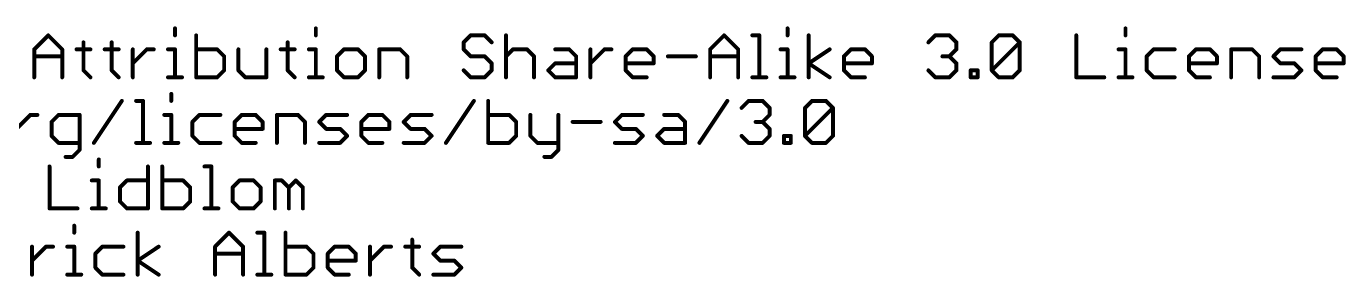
# Model space of a CAD drawing. Extents: x -20 to 87, y -15 to 38.
# Drawn here: x 35.7 to 86.8, y -14 to -4.3 of the extents above; entities that cross this region are included whole.
import ezdxf

# ---------------------------------------------------------------- set-up
doc = ezdxf.new("R2010")
doc.units = 0
doc.layers.add('51', color=53, linetype='CONTINUOUS')

msp = doc.modelspace()

# ---------------------------------------------------------------- linework, layer by layer
at = {"layer": '51', "const_width": 0.1524}
for points in [[(35.9652, -5.1891), (36.5076, -4.6468)], [(36.5076, -4.6468), (37.0499, -5.1891)], [(41.4207, -4.3756), (41.4207, -4.6468)], [(42.241, -4.6468), (42.241, -6.2738)], [(46.8779, -4.3756), (46.8779, -4.6468)], [(52.8808, -4.6468), (52.6097, -4.918)], [(53.4231, -4.6468), (52.8808, -4.6468)], [(53.6943, -4.918), (53.4231, -4.6468)], [(54.2468, -4.6468), (54.2468, -6.2738)], [(62.1597, -5.1891), (62.7021, -4.6468)], [(62.7021, -4.6468), (63.2444, -5.1891)], [(63.7969, -4.6468), (64.068, -4.6468)], [(64.068, -4.6468), (64.068, -6.2738)], [(65.1595, -4.3756), (65.1595, -4.6468)], [(65.9798, -6.2738), (65.9798, -4.6468)], [(70.6184, -4.918), (70.8895, -4.6468)], [(70.8895, -4.6468), (71.4319, -4.6468)], [(71.4319, -4.6468), (71.703, -4.918)], [(73.0741, -4.918), (73.3453, -4.6468)], [(73.3453, -4.6468), (73.8876, -4.6468)], [(73.8876, -4.6468), (74.1588, -4.918)], [(76.3484, -4.6468), (76.3484, -6.2738)], [(78.2567, -4.3756), (78.2567, -4.6468)], [(37.8736, -4.918), (37.8736, -6.0026)], [(38.965, -4.918), (38.965, -6.0026)], [(45.7865, -4.918), (45.7865, -6.0026)], [(52.6097, -4.918), (52.6097, -5.1891)], [(71.703, -4.918), (71.703, -5.1891)], [(73.0741, -6.0026), (73.0741, -4.918)], [(73.0741, -6.0026), (74.1588, -4.918)], [(74.1588, -4.918), (74.1588, -6.0026)], [(35.9652, -6.2738), (35.9652, -5.1891)], [(35.9652, -5.4603), (37.0499, -5.4603)], [(37.0499, -5.1891), (37.0499, -6.2738)], [(37.6024, -5.1891), (38.1447, -5.1891)], [(38.6938, -5.1891), (39.2362, -5.1891)], [(39.7853, -6.2738), (39.7853, -5.1891)], [(39.7853, -5.7315), (40.3276, -5.1891)], [(40.3276, -5.1891), (40.5988, -5.1891)], [(41.1496, -5.1891), (41.4207, -5.1891)], [(41.4207, -5.1891), (41.4207, -6.2738)], [(43.0545, -5.1891), (42.241, -5.1891)], [(43.3257, -5.4603), (43.0545, -5.1891)], [(43.3257, -6.0026), (43.3257, -5.4603)], [(43.8782, -5.1891), (43.8782, -6.0026)], [(44.9628, -6.2738), (44.9628, -5.1891)], [(45.5153, -5.1891), (46.0576, -5.1891)], [(46.6067, -5.1891), (46.8779, -5.1891)], [(46.8779, -5.1891), (46.8779, -6.2738)], [(47.9693, -5.1891), (47.6982, -5.4603)], [(47.6982, -5.4603), (47.6982, -6.0026)], [(48.5117, -5.1891), (47.9693, -5.1891)], [(48.7828, -5.4603), (48.5117, -5.1891)], [(48.7828, -6.0026), (48.7828, -5.4603)], [(49.3353, -6.2738), (49.3353, -5.1891)], [(49.3353, -5.1891), (50.1488, -5.1891)], [(50.1488, -5.1891), (50.42, -5.4603)], [(50.42, -5.4603), (50.42, -6.2738)], [(52.6097, -5.1891), (52.8808, -5.4603)], [(52.8808, -5.4603), (53.4231, -5.4603)], [(53.4231, -5.4603), (53.6943, -5.7315)], [(54.2468, -5.4603), (54.518, -5.1891)], [(54.518, -5.1891), (55.0603, -5.1891)], [(55.0603, -5.1891), (55.3315, -5.4603)], [(55.3315, -5.4603), (55.3315, -6.2738)], [(56.1551, -5.1891), (56.6975, -5.1891)], [(56.6975, -5.1891), (56.9686, -5.4603)], [(56.9686, -5.4603), (56.9686, -6.2738)], [(57.5211, -6.2738), (57.5211, -5.1891)], [(57.5211, -5.7315), (58.0635, -5.1891)], [(58.0635, -5.1891), (58.3346, -5.1891)], [(58.8854, -5.4603), (59.1566, -5.1891)], [(58.8854, -6.0026), (58.8854, -5.4603)], [(59.1566, -5.1891), (59.6989, -5.1891)], [(59.6989, -5.1891), (59.9701, -5.4603)], [(59.9701, -5.4603), (59.9701, -5.7315)], [(60.5226, -5.4603), (61.6072, -5.4603)], [(62.1597, -6.2738), (62.1597, -5.1891)], [(62.1597, -5.4603), (63.2444, -5.4603)], [(63.2444, -5.1891), (63.2444, -6.2738)], [(64.8883, -5.1891), (65.1595, -5.1891)], [(65.1595, -5.1891), (65.1595, -6.2738)], [(65.9798, -5.7315), (66.7933, -5.1891)], [(67.3441, -5.4603), (67.6152, -5.1891)], [(67.3441, -6.0026), (67.3441, -5.4603)], [(67.6152, -5.1891), (68.1576, -5.1891)], [(68.1576, -5.1891), (68.4287, -5.4603)], [(68.4287, -5.4603), (68.4287, -5.7315)], [(71.4319, -5.4603), (71.1607, -5.4603)], [(71.703, -5.1891), (71.4319, -5.4603)], [(71.4319, -5.4603), (71.703, -5.7315)], [(77.9856, -5.1891), (78.2567, -5.1891)], [(78.2567, -5.1891), (78.2567, -6.2738)], [(79.3482, -5.1891), (79.077, -5.4603)], [(79.077, -5.4603), (79.077, -6.0026)], [(80.1617, -5.1891), (79.3482, -5.1891)], [(80.7142, -5.4603), (80.9853, -5.1891)], [(80.7142, -6.0026), (80.7142, -5.4603)], [(80.9853, -5.1891), (81.5277, -5.1891)], [(81.5277, -5.1891), (81.7988, -5.4603)], [(81.7988, -5.4603), (81.7988, -5.7315)], [(82.3513, -6.2738), (82.3513, -5.1891)], [(82.3513, -5.1891), (83.1648, -5.1891)], [(83.1648, -5.1891), (83.436, -5.4603)], [(83.436, -5.4603), (83.436, -6.2738)], [(83.9885, -5.4603), (84.2596, -5.1891)], [(84.2596, -5.7315), (83.9885, -5.4603)], [(84.2596, -5.1891), (85.0731, -5.1891)], [(85.6256, -5.4603), (85.8968, -5.1891)], [(85.6256, -6.0026), (85.6256, -5.4603)], [(85.8968, -5.1891), (86.4391, -5.1891)], [(86.4391, -5.1891), (86.7103, -5.4603)], [(86.7103, -5.4603), (86.7103, -5.7315)], [(37.8736, -6.0026), (38.1447, -6.2738)], [(38.965, -6.0026), (39.2362, -6.2738)], [(43.0545, -6.2738), (43.3257, -6.0026)], [(43.8782, -6.0026), (44.1493, -6.2738)], [(45.7865, -6.0026), (46.0576, -6.2738)], [(47.6982, -6.0026), (47.9693, -6.2738)], [(48.5117, -6.2738), (48.7828, -6.0026)], [(52.8808, -6.2738), (52.6097, -6.0026)], [(53.6943, -6.0026), (53.4231, -6.2738)], [(53.6943, -5.7315), (53.6943, -6.0026)], [(55.884, -6.0026), (56.1551, -5.7315)], [(56.1551, -6.2738), (55.884, -6.0026)], [(56.1551, -5.7315), (56.9686, -5.7315)], [(59.9701, -5.7315), (58.8854, -5.7315)], [(59.1566, -6.2738), (58.8854, -6.0026)], [(66.7933, -6.2738), (65.9798, -5.7315)], [(68.4287, -5.7315), (67.3441, -5.7315)], [(67.6152, -6.2738), (67.3441, -6.0026)], [(70.8895, -6.2738), (70.6184, -6.0026)], [(71.703, -6.0026), (71.4319, -6.2738)], [(71.703, -5.7315), (71.703, -6.0026)], [(72.2555, -6.2738), (72.2555, -6.0026)], [(72.2555, -6.0026), (72.5267, -6.0026)], [(72.5267, -6.0026), (72.5267, -6.2738)], [(73.3453, -6.2738), (73.0741, -6.0026)], [(74.1588, -6.0026), (73.8876, -6.2738)], [(79.077, -6.0026), (79.3482, -6.2738)], [(81.7988, -5.7315), (80.7142, -5.7315)], [(80.9853, -6.2738), (80.7142, -6.0026)], [(84.802, -5.7315), (84.2596, -5.7315)], [(85.0731, -6.0026), (84.802, -5.7315)], [(84.802, -6.2738), (85.0731, -6.0026)], [(86.7103, -5.7315), (85.6256, -5.7315)], [(85.8968, -6.2738), (85.6256, -6.0026)], [(41.1496, -6.2738), (41.6919, -6.2738)], [(42.241, -6.2738), (43.0545, -6.2738)], [(44.1493, -6.2738), (44.9628, -6.2738)], [(46.6067, -6.2738), (47.1491, -6.2738)], [(47.9693, -6.2738), (48.5117, -6.2738)], [(53.4231, -6.2738), (52.8808, -6.2738)], [(56.9686, -6.2738), (56.1551, -6.2738)], [(59.6989, -6.2738), (59.1566, -6.2738)], [(63.7969, -6.2738), (64.3392, -6.2738)], [(64.8883, -6.2738), (65.4307, -6.2738)], [(68.1576, -6.2738), (67.6152, -6.2738)], [(71.4319, -6.2738), (70.8895, -6.2738)], [(72.5267, -6.2738), (72.2555, -6.2738)], [(73.8876, -6.2738), (73.3453, -6.2738)], [(76.3484, -6.2738), (77.4331, -6.2738)], [(77.9856, -6.2738), (78.5279, -6.2738)], [(79.3482, -6.2738), (80.1617, -6.2738)], [(81.5277, -6.2738), (80.9853, -6.2738)], [(83.9885, -6.2738), (84.802, -6.2738)], [(86.4391, -6.2738), (85.8968, -6.2738)], [(38.2765, -8.8138), (39.3612, -7.1868)], [(39.9137, -7.1868), (40.1848, -7.1868)], [(40.1848, -7.1868), (40.1848, -8.8138)], [(41.2763, -6.9156), (41.2763, -7.1868)], [(51.9195, -8.8138), (53.0041, -7.1868)], [(53.5566, -7.1868), (53.5566, -8.8138)], [(61.7424, -8.8138), (62.8271, -7.1868)], [(63.3796, -7.458), (63.6507, -7.1868)], [(63.6507, -7.1868), (64.1931, -7.1868)], [(64.1931, -7.1868), (64.4642, -7.458)], [(65.8353, -7.458), (66.1065, -7.1868)], [(66.1065, -7.1868), (66.6488, -7.1868)], [(66.6488, -7.1868), (66.92, -7.458)], [(35.2751, -8.2715), (35.8174, -7.7291)], [(35.8174, -7.7291), (36.0886, -7.7291)], [(36.9105, -7.7291), (36.6394, -8.0003)], [(37.724, -7.7291), (36.9105, -7.7291)], [(37.724, -9.085), (37.724, -7.7291)], [(41.0051, -7.7291), (41.2763, -7.7291)], [(41.2763, -7.7291), (41.2763, -8.8138)], [(42.3677, -7.7291), (42.0965, -8.0003)], [(43.1812, -7.7291), (42.3677, -7.7291)], [(43.7337, -8.0003), (44.0049, -7.7291)], [(44.0049, -7.7291), (44.5472, -7.7291)], [(44.5472, -7.7291), (44.8184, -8.0003)], [(45.3709, -8.8138), (45.3709, -7.7291)], [(45.3709, -7.7291), (46.1844, -7.7291)], [(46.1844, -7.7291), (46.4555, -8.0003)], [(47.008, -8.0003), (47.2792, -7.7291)], [(47.2792, -7.7291), (48.0927, -7.7291)], [(48.6452, -8.0003), (48.9163, -7.7291)], [(48.9163, -7.7291), (49.4587, -7.7291)], [(49.4587, -7.7291), (49.7298, -8.0003)], [(50.2823, -8.0003), (50.5535, -7.7291)], [(50.5535, -7.7291), (51.367, -7.7291)], [(54.3701, -7.7291), (53.5566, -7.7291)], [(54.6413, -8.0003), (54.3701, -7.7291)], [(55.1938, -7.7291), (55.1938, -8.5426)], [(56.2785, -7.7291), (56.2785, -9.085)], [(58.4681, -8.0003), (58.7393, -7.7291)], [(58.7393, -7.7291), (59.5528, -7.7291)], [(60.3764, -7.7291), (60.9188, -7.7291)], [(60.9188, -7.7291), (61.1899, -8.0003)], [(64.4642, -7.7291), (64.1931, -8.0003)], [(64.4642, -7.458), (64.4642, -7.7291)], [(65.8353, -8.5426), (65.8353, -7.458)], [(65.8353, -8.5426), (66.92, -7.458)], [(66.92, -7.458), (66.92, -8.5426)], [(36.6394, -8.0003), (36.6394, -8.5426)], [(42.0965, -8.0003), (42.0965, -8.5426)], [(43.7337, -8.5426), (43.7337, -8.0003)], [(44.8184, -8.0003), (44.8184, -8.2715)], [(46.4555, -8.0003), (46.4555, -8.8138)], [(47.2792, -8.2715), (47.008, -8.0003)], [(48.6452, -8.5426), (48.6452, -8.0003)], [(49.7298, -8.0003), (49.7298, -8.2715)], [(50.5535, -8.2715), (50.2823, -8.0003)], [(54.6413, -8.5426), (54.6413, -8.0003)], [(56.831, -8.0003), (57.9156, -8.0003)], [(58.7393, -8.2715), (58.4681, -8.0003)], [(61.1899, -8.0003), (61.1899, -8.8138)], [(64.1931, -8.0003), (63.9219, -8.0003)], [(64.1931, -8.0003), (64.4642, -8.2715)], [(36.6394, -8.5426), (36.9105, -8.8138)], [(42.0965, -8.5426), (42.3677, -8.8138)], [(44.8184, -8.2715), (43.7337, -8.2715)], [(44.0049, -8.8138), (43.7337, -8.5426)], [(47.8215, -8.2715), (47.2792, -8.2715)], [(48.0927, -8.5426), (47.8215, -8.2715)], [(47.8215, -8.8138), (48.0927, -8.5426)], [(49.7298, -8.2715), (48.6452, -8.2715)], [(48.9163, -8.8138), (48.6452, -8.5426)], [(51.0958, -8.2715), (50.5535, -8.2715)], [(51.367, -8.5426), (51.0958, -8.2715)], [(51.0958, -8.8138), (51.367, -8.5426)], [(54.3701, -8.8138), (54.6413, -8.5426)], [(55.1938, -8.5426), (55.465, -8.8138)], [(59.2816, -8.2715), (58.7393, -8.2715)], [(59.5528, -8.5426), (59.2816, -8.2715)], [(59.2816, -8.8138), (59.5528, -8.5426)], [(60.1053, -8.5426), (60.3764, -8.2715)], [(60.3764, -8.8138), (60.1053, -8.5426)], [(60.3764, -8.2715), (61.1899, -8.2715)], [(63.6507, -8.8138), (63.3796, -8.5426)], [(64.4642, -8.5426), (64.1931, -8.8138)], [(64.4642, -8.2715), (64.4642, -8.5426)], [(65.0167, -8.8138), (65.0167, -8.5426)], [(65.0167, -8.5426), (65.2879, -8.5426)], [(65.2879, -8.5426), (65.2879, -8.8138)], [(66.1065, -8.8138), (65.8353, -8.5426)], [(66.92, -8.5426), (66.6488, -8.8138)], [(36.9105, -8.8138), (37.724, -8.8138)], [(37.4529, -9.3561), (37.724, -9.085)], [(39.9137, -8.8138), (40.456, -8.8138)], [(41.0051, -8.8138), (41.5474, -8.8138)], [(42.3677, -8.8138), (43.1812, -8.8138)], [(44.5472, -8.8138), (44.0049, -8.8138)], [(47.008, -8.8138), (47.8215, -8.8138)], [(49.4587, -8.8138), (48.9163, -8.8138)], [(50.2823, -8.8138), (51.0958, -8.8138)], [(53.5566, -8.8138), (54.3701, -8.8138)], [(55.465, -8.8138), (56.2785, -8.8138)], [(56.2785, -9.085), (56.0073, -9.3561)], [(58.4681, -8.8138), (59.2816, -8.8138)], [(61.1899, -8.8138), (60.3764, -8.8138)], [(64.1931, -8.8138), (63.6507, -8.8138)], [(65.2879, -8.8138), (65.0167, -8.8138)], [(66.6488, -8.8138), (66.1065, -8.8138)], [(36.5591, -9.7268), (36.5591, -11.3538)], [(37.1817, -9.3561), (37.4529, -9.3561)], [(38.4674, -9.4556), (38.4674, -9.7268)], [(40.3724, -9.7268), (40.3724, -11.3538)], [(40.9249, -9.7268), (40.9249, -11.3538)], [(42.562, -9.7268), (42.8332, -9.7268)], [(42.8332, -9.7268), (42.8332, -11.3538)], [(56.0073, -9.3561), (55.7361, -9.3561)], [(38.1963, -10.2691), (38.4674, -10.2691)], [(38.4674, -10.2691), (38.4674, -11.3538)], [(39.2877, -10.5403), (39.5589, -10.2691)], [(39.5589, -10.2691), (40.3724, -10.2691)], [(41.7384, -10.2691), (40.9249, -10.2691)], [(42.0095, -10.5403), (41.7384, -10.2691)], [(43.9246, -10.2691), (43.6534, -10.5403)], [(44.4669, -10.2691), (43.9246, -10.2691)], [(44.7381, -10.5403), (44.4669, -10.2691)], [(45.2906, -11.3538), (45.2906, -10.2691)], [(45.2906, -10.2691), (45.5618, -10.2691)], [(45.5618, -10.2691), (45.8329, -10.5403)], [(45.8329, -10.5403), (46.1041, -10.2691)], [(46.1041, -10.2691), (46.3753, -10.5403)], [(39.2877, -11.0826), (39.2877, -10.5403)], [(42.0095, -11.0826), (42.0095, -10.5403)], [(43.6534, -10.5403), (43.6534, -11.0826)], [(44.7381, -11.0826), (44.7381, -10.5403)], [(45.8329, -10.5403), (45.8329, -11.3538)], [(46.3753, -10.5403), (46.3753, -11.3538)], [(39.5589, -11.3538), (39.2877, -11.0826)], [(41.7384, -11.3538), (42.0095, -11.0826)], [(43.6534, -11.0826), (43.9246, -11.3538)], [(44.4669, -11.3538), (44.7381, -11.0826)], [(36.5591, -11.3538), (37.6438, -11.3538)], [(38.1963, -11.3538), (38.7386, -11.3538)], [(40.3724, -11.3538), (39.5589, -11.3538)], [(40.9249, -11.3538), (41.7384, -11.3538)], [(42.562, -11.3538), (43.1043, -11.3538)], [(43.9246, -11.3538), (44.4669, -11.3538)], [(37.5162, -12.021), (37.5162, -12.2922)], [(39.9736, -13.9192), (39.9736, -12.2922)], [(42.9751, -12.8345), (43.5174, -12.2922)], [(43.5174, -12.2922), (44.0597, -12.8345)], [(44.6122, -12.2922), (44.8834, -12.2922)], [(44.8834, -12.2922), (44.8834, -13.9192)], [(45.7037, -12.2922), (45.7037, -13.9192)], [(35.8807, -13.9192), (35.8807, -12.8345)], [(35.8807, -13.3769), (36.4231, -12.8345)], [(36.4231, -12.8345), (36.6942, -12.8345)], [(37.245, -12.8345), (37.5162, -12.8345)], [(37.5162, -12.8345), (37.5162, -13.9192)], [(38.6076, -12.8345), (38.3365, -13.1057)], [(39.4211, -12.8345), (38.6076, -12.8345)], [(39.9736, -13.3769), (40.7871, -12.8345)], [(42.9751, -13.9192), (42.9751, -12.8345)], [(44.0597, -12.8345), (44.0597, -13.9192)], [(46.5172, -12.8345), (45.7037, -12.8345)], [(46.7883, -13.1057), (46.5172, -12.8345)], [(47.3408, -13.1057), (47.612, -12.8345)], [(47.612, -12.8345), (48.1543, -12.8345)], [(48.1543, -12.8345), (48.4255, -13.1057)], [(48.978, -13.9192), (48.978, -12.8345)], [(48.978, -13.3769), (49.5203, -12.8345)], [(49.5203, -12.8345), (49.7915, -12.8345)], [(50.3423, -12.8345), (50.8846, -12.8345)], [(50.6134, -12.5634), (50.6134, -13.648)], [(51.4337, -13.1057), (51.7049, -12.8345)], [(51.7049, -12.8345), (52.5184, -12.8345)], [(38.3365, -13.1057), (38.3365, -13.648)], [(42.9751, -13.1057), (44.0597, -13.1057)], [(46.7883, -13.648), (46.7883, -13.1057)], [(47.3408, -13.648), (47.3408, -13.1057)], [(48.4255, -13.1057), (48.4255, -13.3769)], [(51.7049, -13.3769), (51.4337, -13.1057)], [(38.3365, -13.648), (38.6076, -13.9192)], [(40.7871, -13.9192), (39.9736, -13.3769)], [(46.5172, -13.9192), (46.7883, -13.648)], [(48.4255, -13.3769), (47.3408, -13.3769)], [(47.612, -13.9192), (47.3408, -13.648)], [(50.6134, -13.648), (50.8846, -13.9192)], [(52.2472, -13.3769), (51.7049, -13.3769)], [(52.5184, -13.648), (52.2472, -13.3769)], [(52.2472, -13.9192), (52.5184, -13.648)], [(37.245, -13.9192), (37.7874, -13.9192)], [(38.6076, -13.9192), (39.4211, -13.9192)], [(44.6122, -13.9192), (45.1546, -13.9192)], [(45.7037, -13.9192), (46.5172, -13.9192)], [(48.1543, -13.9192), (47.612, -13.9192)], [(51.4337, -13.9192), (52.2472, -13.9192)]]:
    msp.add_lwpolyline(points, dxfattribs=at)
at = {"layer": '51', "const_width": 0.0762}
for points in [[(36.5345, -4.6199, 1), (36.4806, -4.6738)], [(36.5345, -4.6738, 1), (36.4806, -4.6199)], [(41.4588, -4.3756, 1), (41.3826, -4.3756)], [(42.2791, -4.6468, 1), (42.2029, -4.6468)], [(46.916, -4.3756, 1), (46.8398, -4.3756)], [(52.8808, -4.6087, 1), (52.8808, -4.6849)], [(52.9078, -4.6738, 1), (52.8539, -4.6199)], [(53.4501, -4.6199, 1), (53.3962, -4.6738)], [(53.4231, -4.6849, 1), (53.4231, -4.6087)], [(54.2849, -4.6468, 1), (54.2087, -4.6468)], [(62.729, -4.6199, 1), (62.6751, -4.6738)], [(62.729, -4.6738, 1), (62.6751, -4.6199)], [(63.7969, -4.6087, 1), (63.7969, -4.6849)], [(64.1061, -4.6468, 1), (64.0299, -4.6468)], [(64.068, -4.6849, 1), (64.068, -4.6087)], [(65.1976, -4.3756, 1), (65.1214, -4.3756)], [(66.0179, -4.6468, 1), (65.9417, -4.6468)], [(70.8895, -4.6087, 1), (70.8895, -4.6849)], [(70.9165, -4.6738, 1), (70.8626, -4.6199)], [(71.4588, -4.6199, 1), (71.4049, -4.6738)], [(71.4319, -4.6849, 1), (71.4319, -4.6087)], [(73.3453, -4.6087, 1), (73.3453, -4.6849)], [(73.3722, -4.6738, 1), (73.3183, -4.6199)], [(73.9145, -4.6199, 1), (73.8607, -4.6738)], [(73.8876, -4.6849, 1), (73.8876, -4.6087)], [(76.3865, -4.6468, 1), (76.3103, -4.6468)], [(78.2948, -4.3756, 1), (78.2186, -4.3756)], [(37.9117, -4.918, 1), (37.8355, -4.918)], [(39.0031, -4.918, 1), (38.9269, -4.918)], [(41.3826, -4.6468, 1), (41.4588, -4.6468)], [(45.8246, -4.918, 1), (45.7484, -4.918)], [(46.8398, -4.6468, 1), (46.916, -4.6468)], [(52.5827, -4.891, 1), (52.6366, -4.9449)], [(52.6478, -4.918, 1), (52.5716, -4.918)], [(53.6674, -4.9449, 1), (53.7213, -4.891)], [(65.1214, -4.6468, 1), (65.1976, -4.6468)], [(70.5914, -4.891, 1), (70.6453, -4.9449)], [(71.7411, -4.918, 1), (71.6649, -4.918)], [(71.6761, -4.9449, 1), (71.73, -4.891)], [(73.1122, -4.918, 1), (73.036, -4.918)], [(73.0472, -4.891, 1), (73.101, -4.9449)], [(74.1969, -4.918, 1), (74.1207, -4.918)], [(74.1857, -4.9449, 1), (74.1318, -4.891)], [(74.1318, -4.9449, 1), (74.1857, -4.891)], [(78.2186, -4.6468, 1), (78.2948, -4.6468)], [(36.0033, -5.1891, 1), (35.9271, -5.1891)], [(35.9383, -5.1622, 1), (35.9922, -5.2161)], [(35.9652, -5.4222, 1), (35.9652, -5.4984)], [(37.088, -5.1891, 1), (37.0118, -5.1891)], [(37.0229, -5.2161, 1), (37.0768, -5.1622)], [(37.0499, -5.4984, 1), (37.0499, -5.4222)], [(37.6024, -5.151, 1), (37.6024, -5.2272)], [(38.1447, -5.2272, 1), (38.1447, -5.151)], [(38.6938, -5.151, 1), (38.6938, -5.2272)], [(39.2362, -5.2272, 1), (39.2362, -5.151)], [(39.8234, -5.1891, 1), (39.7472, -5.1891)], [(40.3276, -5.151, 1), (40.3276, -5.2272)], [(40.3545, -5.2161, 1), (40.3006, -5.1622)], [(40.5988, -5.2272, 1), (40.5988, -5.151)], [(41.1496, -5.151, 1), (41.1496, -5.2272)], [(41.4588, -5.1891, 1), (41.3826, -5.1891)], [(41.4207, -5.2272, 1), (41.4207, -5.151)], [(42.241, -5.151, 1), (42.241, -5.2272)], [(43.0814, -5.1622, 1), (43.0275, -5.2161)], [(43.0545, -5.2272, 1), (43.0545, -5.151)], [(43.3638, -5.4603, 1), (43.2876, -5.4603)], [(43.2987, -5.4872, 1), (43.3526, -5.4334)], [(43.9163, -5.1891, 1), (43.8401, -5.1891)], [(45.0009, -5.1891, 1), (44.9247, -5.1891)], [(45.5153, -5.151, 1), (45.5153, -5.2272)], [(46.0576, -5.2272, 1), (46.0576, -5.151)], [(46.6067, -5.151, 1), (46.6067, -5.2272)], [(46.916, -5.1891, 1), (46.8398, -5.1891)], [(46.8779, -5.2272, 1), (46.8779, -5.151)], [(47.7363, -5.4603, 1), (47.6601, -5.4603)], [(47.6712, -5.4334, 1), (47.7251, -5.4872)], [(47.9693, -5.151, 1), (47.9693, -5.2272)], [(47.9963, -5.2161, 1), (47.9424, -5.1622)], [(48.5386, -5.1622, 1), (48.4847, -5.2161)], [(48.5117, -5.2272, 1), (48.5117, -5.151)], [(48.8209, -5.4603, 1), (48.7447, -5.4603)], [(48.7559, -5.4872, 1), (48.8098, -5.4334)], [(49.3734, -5.1891, 1), (49.2972, -5.1891)], [(49.3353, -5.151, 1), (49.3353, -5.2272)], [(50.1758, -5.1622, 1), (50.1219, -5.2161)], [(50.1488, -5.2272, 1), (50.1488, -5.151)], [(50.4581, -5.4603, 1), (50.3819, -5.4603)], [(50.3931, -5.4872, 1), (50.4469, -5.4334)], [(52.6366, -5.1622, 1), (52.5827, -5.2161)], [(52.5716, -5.1891, 1), (52.6478, -5.1891)], [(52.8808, -5.4222, 1), (52.8808, -5.4984)], [(52.8539, -5.4872, 1), (52.9078, -5.4334)], [(53.4501, -5.4334, 1), (53.3962, -5.4872)], [(53.4231, -5.4984, 1), (53.4231, -5.4222)], [(54.2199, -5.4334, 1), (54.2738, -5.4872)], [(54.518, -5.151, 1), (54.518, -5.2272)], [(54.5449, -5.2161, 1), (54.491, -5.1622)], [(55.0872, -5.1622, 1), (55.0334, -5.2161)], [(55.0603, -5.2272, 1), (55.0603, -5.151)], [(55.3696, -5.4603, 1), (55.2934, -5.4603)], [(55.3045, -5.4872, 1), (55.3584, -5.4334)], [(56.1551, -5.151, 1), (56.1551, -5.2272)], [(56.7244, -5.1622, 1), (56.6705, -5.2161)], [(56.6975, -5.2272, 1), (56.6975, -5.151)], [(57.0067, -5.4603, 1), (56.9305, -5.4603)], [(56.9417, -5.4872, 1), (56.9956, -5.4334)], [(57.5592, -5.1891, 1), (57.483, -5.1891)], [(58.0635, -5.151, 1), (58.0635, -5.2272)], [(58.0904, -5.2161, 1), (58.0365, -5.1622)], [(58.3346, -5.2272, 1), (58.3346, -5.151)], [(58.9235, -5.4603, 1), (58.8473, -5.4603)], [(58.8585, -5.4334, 1), (58.9124, -5.4872)], [(59.1566, -5.151, 1), (59.1566, -5.2272)], [(59.1835, -5.2161, 1), (59.1296, -5.1622)], [(59.7259, -5.1622, 1), (59.672, -5.2161)], [(59.6989, -5.2272, 1), (59.6989, -5.151)], [(60.0082, -5.4603, 1), (59.932, -5.4603)], [(59.9431, -5.4872, 1), (59.997, -5.4334)], [(60.5226, -5.4222, 1), (60.5226, -5.4984)], [(61.6072, -5.4984, 1), (61.6072, -5.4222)], [(62.1978, -5.1891, 1), (62.1216, -5.1891)], [(62.1328, -5.1622, 1), (62.1867, -5.2161)], [(62.1597, -5.4222, 1), (62.1597, -5.4984)], [(63.2825, -5.1891, 1), (63.2063, -5.1891)], [(63.2174, -5.2161, 1), (63.2713, -5.1622)], [(63.2444, -5.4984, 1), (63.2444, -5.4222)], [(64.8883, -5.151, 1), (64.8883, -5.2272)], [(65.1976, -5.1891, 1), (65.1214, -5.1891)], [(65.1595, -5.2272, 1), (65.1595, -5.151)], [(66.8144, -5.2208, 1), (66.7721, -5.1574)], [(67.3822, -5.4603, 1), (67.306, -5.4603)], [(67.3171, -5.4334, 1), (67.371, -5.4872)], [(67.6152, -5.151, 1), (67.6152, -5.2272)], [(67.6422, -5.2161, 1), (67.5883, -5.1622)], [(68.1845, -5.1622, 1), (68.1306, -5.2161)], [(68.1576, -5.2272, 1), (68.1576, -5.151)], [(68.4668, -5.4603, 1), (68.3906, -5.4603)], [(68.4018, -5.4872, 1), (68.4557, -5.4334)], [(71.1607, -5.4222, 1), (71.1607, -5.4984)], [(71.4588, -5.4334, 1), (71.4049, -5.4872)], [(71.4049, -5.4334, 1), (71.4588, -5.4872)], [(71.4319, -5.4984, 1), (71.4319, -5.4222)], [(71.6649, -5.1891, 1), (71.7411, -5.1891)], [(71.73, -5.2161, 1), (71.6761, -5.1622)], [(77.9856, -5.151, 1), (77.9856, -5.2272)], [(78.2948, -5.1891, 1), (78.2186, -5.1891)], [(78.2567, -5.2272, 1), (78.2567, -5.151)], [(79.1151, -5.4603, 1), (79.0389, -5.4603)], [(79.0501, -5.4334, 1), (79.104, -5.4872)], [(79.3482, -5.151, 1), (79.3482, -5.2272)], [(79.3751, -5.2161, 1), (79.3212, -5.1622)], [(80.1617, -5.2272, 1), (80.1617, -5.151)], [(80.7523, -5.4603, 1), (80.6761, -5.4603)], [(80.6872, -5.4334, 1), (80.7411, -5.4872)], [(80.9853, -5.151, 1), (80.9853, -5.2272)], [(81.0123, -5.2161, 1), (80.9584, -5.1622)], [(81.5546, -5.1622, 1), (81.5007, -5.2161)], [(81.5277, -5.2272, 1), (81.5277, -5.151)], [(81.8369, -5.4603, 1), (81.7607, -5.4603)], [(81.7719, -5.4872, 1), (81.8258, -5.4334)], [(82.3894, -5.1891, 1), (82.3132, -5.1891)], [(82.3513, -5.151, 1), (82.3513, -5.2272)], [(83.1918, -5.1622, 1), (83.1379, -5.2161)], [(83.1648, -5.2272, 1), (83.1648, -5.151)], [(83.4741, -5.4603, 1), (83.3979, -5.4603)], [(83.409, -5.4872, 1), (83.4629, -5.4334)], [(84.0154, -5.4334, 1), (83.9615, -5.4872)], [(83.9615, -5.4334, 1), (84.0154, -5.4872)], [(84.2596, -5.151, 1), (84.2596, -5.2272)], [(84.2866, -5.2161, 1), (84.2327, -5.1622)], [(85.0731, -5.2272, 1), (85.0731, -5.151)], [(85.6637, -5.4603, 1), (85.5875, -5.4603)], [(85.5987, -5.4334, 1), (85.6526, -5.4872)], [(85.8968, -5.151, 1), (85.8968, -5.2272)], [(85.9237, -5.2161, 1), (85.8699, -5.1622)], [(86.4661, -5.1622, 1), (86.4122, -5.2161)], [(86.4391, -5.2272, 1), (86.4391, -5.151)], [(86.7484, -5.4603, 1), (86.6722, -5.4603)], [(86.6834, -5.4872, 1), (86.7372, -5.4334)], [(37.9005, -5.9757, 1), (37.8466, -6.0296)], [(37.8355, -6.0026, 1), (37.9117, -6.0026)], [(38.9919, -5.9757, 1), (38.938, -6.0296)], [(38.9269, -6.0026, 1), (39.0031, -6.0026)], [(39.7583, -5.7045, 1), (39.8122, -5.7584)], [(43.2876, -6.0026, 1), (43.3638, -6.0026)], [(43.3526, -6.0296, 1), (43.2987, -5.9757)], [(43.9051, -5.9757, 1), (43.8512, -6.0296)], [(43.8401, -6.0026, 1), (43.9163, -6.0026)], [(45.8134, -5.9757, 1), (45.7595, -6.0296)], [(45.7484, -6.0026, 1), (45.8246, -6.0026)], [(47.7251, -5.9757, 1), (47.6712, -6.0296)], [(47.6601, -6.0026, 1), (47.7363, -6.0026)], [(48.7447, -6.0026, 1), (48.8209, -6.0026)], [(48.8098, -6.0296, 1), (48.7559, -5.9757)], [(52.6366, -5.9757, 1), (52.5827, -6.0296)], [(53.7324, -5.7315, 1), (53.6562, -5.7315)], [(53.6562, -6.0026, 1), (53.7324, -6.0026)], [(53.6674, -5.7584, 1), (53.7213, -5.7045)], [(53.7213, -6.0296, 1), (53.6674, -5.9757)], [(55.9109, -5.9757, 1), (55.857, -6.0296)], [(55.857, -5.9757, 1), (55.9109, -6.0296)], [(56.1551, -5.6934, 1), (56.1551, -5.7696)], [(56.1821, -5.7584, 1), (56.1282, -5.7045)], [(56.9686, -5.7696, 1), (56.9686, -5.6934)], [(57.4942, -5.7045, 1), (57.5481, -5.7584)], [(58.8854, -5.6934, 1), (58.8854, -5.7696)], [(58.9124, -5.9757, 1), (58.8585, -6.0296)], [(58.8473, -6.0026, 1), (58.9235, -6.0026)], [(59.932, -5.7315, 1), (60.0082, -5.7315)], [(59.9701, -5.7696, 1), (59.9701, -5.6934)], [(66.0009, -5.6998, 1), (65.9586, -5.7632)], [(65.9586, -5.6998, 1), (66.0009, -5.7632)], [(67.371, -5.9757, 1), (67.3171, -6.0296)], [(67.3441, -5.6934, 1), (67.3441, -5.7696)], [(67.306, -6.0026, 1), (67.3822, -6.0026)], [(68.3906, -5.7315, 1), (68.4668, -5.7315)], [(68.4287, -5.7696, 1), (68.4287, -5.6934)], [(70.6453, -5.9757, 1), (70.5914, -6.0296)], [(71.7411, -5.7315, 1), (71.6649, -5.7315)], [(71.6649, -6.0026, 1), (71.7411, -6.0026)], [(71.6761, -5.7584, 1), (71.73, -5.7045)], [(71.73, -6.0296, 1), (71.6761, -5.9757)], [(72.2936, -6.0026, 1), (72.2174, -6.0026)], [(72.2555, -5.9645, 1), (72.2555, -6.0407)], [(72.5648, -6.0026, 1), (72.4886, -6.0026)], [(72.5267, -6.0407, 1), (72.5267, -5.9645)], [(73.101, -5.9757, 1), (73.0472, -6.0296)], [(73.0472, -5.9757, 1), (73.101, -6.0296)], [(73.036, -6.0026, 1), (73.1122, -6.0026)], [(74.1207, -6.0026, 1), (74.1969, -6.0026)], [(74.1857, -6.0296, 1), (74.1318, -5.9757)], [(79.104, -5.9757, 1), (79.0501, -6.0296)], [(79.0389, -6.0026, 1), (79.1151, -6.0026)], [(80.7411, -5.9757, 1), (80.6872, -6.0296)], [(80.7142, -5.6934, 1), (80.7142, -5.7696)], [(80.6761, -6.0026, 1), (80.7523, -6.0026)], [(81.7607, -5.7315, 1), (81.8369, -5.7315)], [(81.7988, -5.7696, 1), (81.7988, -5.6934)], [(84.2596, -5.6934, 1), (84.2596, -5.7696)], [(84.2327, -5.7584, 1), (84.2866, -5.7045)], [(84.8289, -5.7045, 1), (84.775, -5.7584)], [(84.802, -5.7696, 1), (84.802, -5.6934)], [(85.1001, -6.0296, 1), (85.0462, -5.9757)], [(85.0462, -6.0296, 1), (85.1001, -5.9757)], [(85.6256, -5.6934, 1), (85.6256, -5.7696)], [(85.6526, -5.9757, 1), (85.5987, -6.0296)], [(85.5875, -6.0026, 1), (85.6637, -6.0026)], [(86.6722, -5.7315, 1), (86.7484, -5.7315)], [(86.7103, -5.7696, 1), (86.7103, -5.6934)], [(35.9271, -6.2738, 1), (36.0033, -6.2738)], [(37.0118, -6.2738, 1), (37.088, -6.2738)], [(38.1178, -6.3007, 1), (38.1717, -6.2469)], [(39.2092, -6.3007, 1), (39.2631, -6.2469)], [(39.7472, -6.2738, 1), (39.8234, -6.2738)], [(41.1496, -6.2357, 1), (41.1496, -6.3119)], [(41.3826, -6.2738, 1), (41.4588, -6.2738)], [(41.6919, -6.3119, 1), (41.6919, -6.2357)], [(42.241, -6.2357, 1), (42.241, -6.3119)], [(42.2029, -6.2738, 1), (42.2791, -6.2738)], [(43.0276, -6.2469, 1), (43.0814, -6.3007)], [(43.0545, -6.3119, 1), (43.0545, -6.2357)], [(44.1493, -6.2357, 1), (44.1493, -6.3119)], [(44.1224, -6.3007, 1), (44.1763, -6.2469)], [(44.9247, -6.2738, 1), (45.0009, -6.2738)], [(44.9628, -6.3119, 1), (44.9628, -6.2357)], [(46.0307, -6.3007, 1), (46.0846, -6.2469)], [(46.6067, -6.2357, 1), (46.6067, -6.3119)], [(46.8398, -6.2738, 1), (46.916, -6.2738)], [(47.1491, -6.3119, 1), (47.1491, -6.2357)], [(47.9693, -6.2357, 1), (47.9693, -6.3119)], [(47.9424, -6.3007, 1), (47.9963, -6.2469)], [(48.4847, -6.2469, 1), (48.5386, -6.3007)], [(48.5117, -6.3119, 1), (48.5117, -6.2357)], [(49.2972, -6.2738, 1), (49.3734, -6.2738)], [(50.3819, -6.2738, 1), (50.4581, -6.2738)], [(52.8808, -6.2357, 1), (52.8808, -6.3119)], [(52.8539, -6.3007, 1), (52.9078, -6.2469)], [(53.3962, -6.2469, 1), (53.4501, -6.3007)], [(53.4231, -6.3119, 1), (53.4231, -6.2357)], [(54.2087, -6.2738, 1), (54.2849, -6.2738)], [(55.2934, -6.2738, 1), (55.3696, -6.2738)], [(56.1551, -6.2357, 1), (56.1551, -6.3119)], [(56.1282, -6.3007, 1), (56.1821, -6.2469)], [(56.9305, -6.2738, 1), (57.0067, -6.2738)], [(56.9686, -6.3119, 1), (56.9686, -6.2357)], [(57.483, -6.2738, 1), (57.5592, -6.2738)], [(59.1566, -6.2357, 1), (59.1566, -6.3119)], [(59.1296, -6.3007, 1), (59.1835, -6.2469)], [(59.6989, -6.3119, 1), (59.6989, -6.2357)], [(62.1216, -6.2738, 1), (62.1978, -6.2738)], [(63.2063, -6.2738, 1), (63.2825, -6.2738)], [(63.7969, -6.2357, 1), (63.7969, -6.3119)], [(64.0299, -6.2738, 1), (64.1061, -6.2738)], [(64.3392, -6.3119, 1), (64.3392, -6.2357)], [(64.8883, -6.2357, 1), (64.8883, -6.3119)], [(65.1214, -6.2738, 1), (65.1976, -6.2738)], [(65.4307, -6.3119, 1), (65.4307, -6.2357)], [(65.9417, -6.2738, 1), (66.0179, -6.2738)], [(66.7721, -6.3055, 1), (66.8144, -6.2421)], [(67.6152, -6.2357, 1), (67.6152, -6.3119)], [(67.5883, -6.3007, 1), (67.6422, -6.2469)], [(68.1576, -6.3119, 1), (68.1576, -6.2357)], [(70.8895, -6.2357, 1), (70.8895, -6.3119)], [(70.8626, -6.3007, 1), (70.9165, -6.2469)], [(71.4049, -6.2469, 1), (71.4588, -6.3007)], [(71.4319, -6.3119, 1), (71.4319, -6.2357)], [(72.2555, -6.2357, 1), (72.2555, -6.3119)], [(72.2174, -6.2738, 1), (72.2936, -6.2738)], [(72.4886, -6.2738, 1), (72.5648, -6.2738)], [(72.5267, -6.3119, 1), (72.5267, -6.2357)], [(73.3453, -6.2357, 1), (73.3453, -6.3119)], [(73.3183, -6.3007, 1), (73.3722, -6.2469)], [(73.8607, -6.2469, 1), (73.9145, -6.3007)], [(73.8876, -6.3119, 1), (73.8876, -6.2357)], [(76.3484, -6.2357, 1), (76.3484, -6.3119)], [(76.3103, -6.2738, 1), (76.3865, -6.2738)], [(77.4331, -6.3119, 1), (77.4331, -6.2357)], [(77.9856, -6.2357, 1), (77.9856, -6.3119)], [(78.2186, -6.2738, 1), (78.2948, -6.2738)], [(78.5279, -6.3119, 1), (78.5279, -6.2357)], [(79.3482, -6.2357, 1), (79.3482, -6.3119)], [(79.3212, -6.3007, 1), (79.3751, -6.2469)], [(80.1617, -6.3119, 1), (80.1617, -6.2357)], [(80.9853, -6.2357, 1), (80.9853, -6.3119)], [(80.9584, -6.3007, 1), (81.0123, -6.2469)], [(81.5277, -6.3119, 1), (81.5277, -6.2357)], [(82.3132, -6.2738, 1), (82.3894, -6.2738)], [(83.3979, -6.2738, 1), (83.4741, -6.2738)], [(83.9885, -6.2357, 1), (83.9885, -6.3119)], [(84.775, -6.2469, 1), (84.8289, -6.3007)], [(84.802, -6.3119, 1), (84.802, -6.2357)], [(85.8968, -6.2357, 1), (85.8968, -6.3119)], [(85.8699, -6.3007, 1), (85.9237, -6.2469)], [(86.4391, -6.3119, 1), (86.4391, -6.2357)], [(39.3929, -7.2079, 1), (39.3295, -7.1657)], [(39.9137, -7.1487, 1), (39.9137, -7.2249)], [(40.2229, -7.1868, 1), (40.1467, -7.1868)], [(40.1848, -7.2249, 1), (40.1848, -7.1487)], [(41.3144, -6.9156, 1), (41.2382, -6.9156)], [(41.2382, -7.1868, 1), (41.3144, -7.1868)], [(53.0358, -7.2079, 1), (52.9724, -7.1657)], [(53.5947, -7.1868, 1), (53.5185, -7.1868)], [(62.8588, -7.2079, 1), (62.7954, -7.1657)], [(63.6507, -7.1487, 1), (63.6507, -7.2249)], [(63.6777, -7.2138, 1), (63.6238, -7.1599)], [(64.22, -7.1599, 1), (64.1661, -7.2138)], [(64.1931, -7.2249, 1), (64.1931, -7.1487)], [(66.1065, -7.1487, 1), (66.1065, -7.2249)], [(66.1334, -7.2138, 1), (66.0795, -7.1599)], [(66.6757, -7.1599, 1), (66.6219, -7.2138)], [(66.6488, -7.2249, 1), (66.6488, -7.1487)], [(35.8174, -7.691, 1), (35.8174, -7.7672)], [(35.8443, -7.7561, 1), (35.7904, -7.7022)], [(36.0886, -7.7672, 1), (36.0886, -7.691)], [(36.9105, -7.691, 1), (36.9105, -7.7672)], [(36.9375, -7.7561, 1), (36.8836, -7.7022)], [(37.7621, -7.7291, 1), (37.6859, -7.7291)], [(37.724, -7.7672, 1), (37.724, -7.691)], [(41.0051, -7.691, 1), (41.0051, -7.7672)], [(41.3144, -7.7291, 1), (41.2382, -7.7291)], [(41.2763, -7.7672, 1), (41.2763, -7.691)], [(42.3677, -7.691, 1), (42.3677, -7.7672)], [(42.3946, -7.7561, 1), (42.3408, -7.7022)], [(43.1812, -7.7672, 1), (43.1812, -7.691)], [(44.0049, -7.691, 1), (44.0049, -7.7672)], [(44.0318, -7.7561, 1), (43.9779, -7.7022)], [(44.5741, -7.7022, 1), (44.5203, -7.7561)], [(44.5472, -7.7672, 1), (44.5472, -7.691)], [(45.409, -7.7291, 1), (45.3328, -7.7291)], [(45.3709, -7.691, 1), (45.3709, -7.7672)], [(46.2113, -7.7022, 1), (46.1574, -7.7561)], [(46.1844, -7.7672, 1), (46.1844, -7.691)], [(47.2792, -7.691, 1), (47.2792, -7.7672)], [(47.3061, -7.7561, 1), (47.2522, -7.7022)], [(48.0927, -7.7672, 1), (48.0927, -7.691)], [(48.9163, -7.691, 1), (48.9163, -7.7672)], [(48.9433, -7.7561, 1), (48.8894, -7.7022)], [(49.4856, -7.7022, 1), (49.4317, -7.7561)], [(49.4587, -7.7672, 1), (49.4587, -7.691)], [(50.5535, -7.691, 1), (50.5535, -7.7672)], [(50.5804, -7.7561, 1), (50.5265, -7.7022)], [(51.367, -7.7672, 1), (51.367, -7.691)], [(53.5566, -7.691, 1), (53.5566, -7.7672)], [(54.3971, -7.7022, 1), (54.3432, -7.7561)], [(54.3701, -7.7672, 1), (54.3701, -7.691)], [(55.2319, -7.7291, 1), (55.1557, -7.7291)], [(56.3166, -7.7291, 1), (56.2404, -7.7291)], [(58.7393, -7.691, 1), (58.7393, -7.7672)], [(58.7662, -7.7561, 1), (58.7123, -7.7022)], [(59.5528, -7.7672, 1), (59.5528, -7.691)], [(60.3764, -7.691, 1), (60.3764, -7.7672)], [(60.9457, -7.7022, 1), (60.8918, -7.7561)], [(60.9188, -7.7672, 1), (60.9188, -7.691)], [(63.3526, -7.431, 1), (63.4065, -7.4849)], [(64.5023, -7.458, 1), (64.4261, -7.458)], [(64.4373, -7.4849, 1), (64.4912, -7.431)], [(64.4912, -7.7561, 1), (64.4373, -7.7022)], [(65.8734, -7.458, 1), (65.7972, -7.458)], [(65.8084, -7.431, 1), (65.8623, -7.4849)], [(66.9581, -7.458, 1), (66.8819, -7.458)], [(66.9469, -7.4849, 1), (66.893, -7.431)], [(66.893, -7.4849, 1), (66.9469, -7.431)], [(36.6775, -8.0003, 1), (36.6013, -8.0003)], [(36.6124, -7.9734, 1), (36.6663, -8.0272)], [(42.1346, -8.0003, 1), (42.0584, -8.0003)], [(42.0696, -7.9734, 1), (42.1235, -8.0272)], [(43.7718, -8.0003, 1), (43.6956, -8.0003)], [(43.7068, -7.9734, 1), (43.7606, -8.0272)], [(44.8565, -8.0003, 1), (44.7803, -8.0003)], [(44.7914, -8.0272, 1), (44.8453, -7.9734)], [(46.4936, -8.0003, 1), (46.4174, -8.0003)], [(46.4286, -8.0272, 1), (46.4825, -7.9734)], [(47.035, -7.9734, 1), (46.9811, -8.0272)], [(46.9811, -7.9734, 1), (47.035, -8.0272)], [(48.6833, -8.0003, 1), (48.6071, -8.0003)], [(48.6182, -7.9734, 1), (48.6721, -8.0272)], [(49.7679, -8.0003, 1), (49.6917, -8.0003)], [(49.7029, -8.0272, 1), (49.7568, -7.9734)], [(50.3093, -7.9734, 1), (50.2554, -8.0272)], [(50.2554, -7.9734, 1), (50.3093, -8.0272)], [(54.6794, -8.0003, 1), (54.6032, -8.0003)], [(54.6144, -8.0272, 1), (54.6682, -7.9734)], [(56.831, -7.9622, 1), (56.831, -8.0384)], [(57.9156, -8.0384, 1), (57.9156, -7.9622)], [(58.495, -7.9734, 1), (58.4412, -8.0272)], [(58.4412, -7.9734, 1), (58.495, -8.0272)], [(61.228, -8.0003, 1), (61.1518, -8.0003)], [(61.163, -8.0272, 1), (61.2169, -7.9734)], [(63.9219, -7.9622, 1), (63.9219, -8.0384)], [(64.22, -7.9734, 1), (64.1661, -8.0272)], [(64.1661, -7.9734, 1), (64.22, -8.0272)], [(64.1931, -8.0384, 1), (64.1931, -7.9622)], [(64.4261, -7.7291, 1), (64.5023, -7.7291)], [(36.6663, -8.5157, 1), (36.6124, -8.5696)], [(36.6013, -8.5426, 1), (36.6775, -8.5426)], [(42.1235, -8.5157, 1), (42.0696, -8.5696)], [(42.0584, -8.5426, 1), (42.1346, -8.5426)], [(43.7337, -8.2334, 1), (43.7337, -8.3096)], [(43.7606, -8.5157, 1), (43.7068, -8.5696)], [(43.6956, -8.5426, 1), (43.7718, -8.5426)], [(44.7803, -8.2715, 1), (44.8565, -8.2715)], [(44.8184, -8.3096, 1), (44.8184, -8.2334)], [(47.2792, -8.2334, 1), (47.2792, -8.3096)], [(47.2522, -8.2984, 1), (47.3061, -8.2445)], [(47.8484, -8.2445, 1), (47.7946, -8.2984)], [(47.8215, -8.3096, 1), (47.8215, -8.2334)], [(48.1196, -8.5696, 1), (48.0657, -8.5157)], [(48.0657, -8.5696, 1), (48.1196, -8.5157)], [(48.6721, -8.5157, 1), (48.6182, -8.5696)], [(48.6452, -8.2334, 1), (48.6452, -8.3096)], [(48.6071, -8.5426, 1), (48.6833, -8.5426)], [(49.6917, -8.2715, 1), (49.7679, -8.2715)], [(49.7298, -8.3096, 1), (49.7298, -8.2334)], [(50.5535, -8.2334, 1), (50.5535, -8.3096)], [(50.5265, -8.2984, 1), (50.5804, -8.2445)], [(51.1228, -8.2445, 1), (51.0689, -8.2984)], [(51.0958, -8.3096, 1), (51.0958, -8.2334)], [(51.3939, -8.5696, 1), (51.34, -8.5157)], [(51.34, -8.5696, 1), (51.3939, -8.5157)], [(54.6032, -8.5426, 1), (54.6794, -8.5426)], [(54.6682, -8.5696, 1), (54.6144, -8.5157)], [(55.2207, -8.5157, 1), (55.1669, -8.5696)], [(55.1557, -8.5426, 1), (55.2319, -8.5426)], [(58.7393, -8.2334, 1), (58.7393, -8.3096)], [(58.7123, -8.2984, 1), (58.7662, -8.2445)], [(59.3085, -8.2445, 1), (59.2547, -8.2984)], [(59.2816, -8.3096, 1), (59.2816, -8.2334)], [(59.5797, -8.5696, 1), (59.5258, -8.5157)], [(59.5258, -8.5696, 1), (59.5797, -8.5157)], [(60.1322, -8.5157, 1), (60.0783, -8.5696)], [(60.0783, -8.5157, 1), (60.1322, -8.5696)], [(60.3764, -8.2334, 1), (60.3764, -8.3096)], [(60.4034, -8.2984, 1), (60.3495, -8.2445)], [(61.1899, -8.3096, 1), (61.1899, -8.2334)], [(63.4065, -8.5157, 1), (63.3526, -8.5696)], [(64.5023, -8.2715, 1), (64.4261, -8.2715)], [(64.4261, -8.5426, 1), (64.5023, -8.5426)], [(64.4373, -8.2984, 1), (64.4912, -8.2445)], [(64.4912, -8.5696, 1), (64.4373, -8.5157)], [(65.0548, -8.5426, 1), (64.9786, -8.5426)], [(65.0167, -8.5045, 1), (65.0167, -8.5807)], [(65.326, -8.5426, 1), (65.2498, -8.5426)], [(65.2879, -8.5807, 1), (65.2879, -8.5045)], [(65.8623, -8.5157, 1), (65.8084, -8.5696)], [(65.8084, -8.5157, 1), (65.8623, -8.5696)], [(65.7972, -8.5426, 1), (65.8734, -8.5426)], [(66.8819, -8.5426, 1), (66.9581, -8.5426)], [(66.9469, -8.5696, 1), (66.893, -8.5157)], [(36.9105, -8.7757, 1), (36.9105, -8.8519)], [(36.8836, -8.8407, 1), (36.9375, -8.7869)], [(37.6859, -9.085, 1), (37.7621, -9.085)], [(37.751, -9.1119, 1), (37.6971, -9.058)], [(37.724, -8.8519, 1), (37.724, -8.7757)], [(38.2448, -8.7927, 1), (38.3082, -8.8349)], [(39.9137, -8.7757, 1), (39.9137, -8.8519)], [(40.1467, -8.8138, 1), (40.2229, -8.8138)], [(40.456, -8.8519, 1), (40.456, -8.7757)], [(41.0051, -8.7757, 1), (41.0051, -8.8519)], [(41.2382, -8.8138, 1), (41.3144, -8.8138)], [(41.5474, -8.8519, 1), (41.5474, -8.7757)], [(42.3677, -8.7757, 1), (42.3677, -8.8519)], [(42.3408, -8.8407, 1), (42.3946, -8.7869)], [(43.1812, -8.8519, 1), (43.1812, -8.7757)], [(44.0049, -8.7757, 1), (44.0049, -8.8519)], [(43.9779, -8.8407, 1), (44.0318, -8.7869)], [(44.5472, -8.8519, 1), (44.5472, -8.7757)], [(45.3328, -8.8138, 1), (45.409, -8.8138)], [(46.4174, -8.8138, 1), (46.4936, -8.8138)], [(47.008, -8.7757, 1), (47.008, -8.8519)], [(47.7946, -8.7869, 1), (47.8484, -8.8407)], [(47.8215, -8.8519, 1), (47.8215, -8.7757)], [(48.9163, -8.7757, 1), (48.9163, -8.8519)], [(48.8894, -8.8407, 1), (48.9433, -8.7869)], [(49.4587, -8.8519, 1), (49.4587, -8.7757)], [(50.2823, -8.7757, 1), (50.2823, -8.8519)], [(51.0689, -8.7869, 1), (51.1228, -8.8407)], [(51.0958, -8.8519, 1), (51.0958, -8.7757)], [(51.8878, -8.7927, 1), (51.9512, -8.8349)], [(53.5566, -8.7757, 1), (53.5566, -8.8519)], [(53.5185, -8.8138, 1), (53.5947, -8.8138)], [(54.3432, -8.7869, 1), (54.3971, -8.8407)], [(54.3701, -8.8519, 1), (54.3701, -8.7757)], [(55.465, -8.7757, 1), (55.465, -8.8519)], [(55.438, -8.8407, 1), (55.4919, -8.7869)], [(56.2404, -9.085, 1), (56.3166, -9.085)], [(56.3054, -9.1119, 1), (56.2515, -9.058)], [(56.2785, -8.8519, 1), (56.2785, -8.7757)], [(58.4681, -8.7757, 1), (58.4681, -8.8519)], [(59.2547, -8.7869, 1), (59.3085, -8.8407)], [(59.2816, -8.8519, 1), (59.2816, -8.7757)], [(60.3764, -8.7757, 1), (60.3764, -8.8519)], [(60.3495, -8.8407, 1), (60.4034, -8.7869)], [(61.1518, -8.8138, 1), (61.228, -8.8138)], [(61.1899, -8.8519, 1), (61.1899, -8.7757)], [(61.7107, -8.7927, 1), (61.7741, -8.8349)], [(63.6507, -8.7757, 1), (63.6507, -8.8519)], [(63.6238, -8.8407, 1), (63.6777, -8.7869)], [(64.1661, -8.7869, 1), (64.22, -8.8407)], [(64.1931, -8.8519, 1), (64.1931, -8.7757)], [(65.0167, -8.7757, 1), (65.0167, -8.8519)], [(64.9786, -8.8138, 1), (65.0548, -8.8138)], [(65.2498, -8.8138, 1), (65.326, -8.8138)], [(65.2879, -8.8519, 1), (65.2879, -8.7757)], [(66.1065, -8.7757, 1), (66.1065, -8.8519)], [(66.0795, -8.8407, 1), (66.1334, -8.7869)], [(66.6219, -8.7869, 1), (66.6757, -8.8407)], [(66.6488, -8.8519, 1), (66.6488, -8.7757)], [(36.5972, -9.7268, 1), (36.521, -9.7268)], [(37.1817, -9.318, 1), (37.1817, -9.3942)], [(37.4259, -9.3292, 1), (37.4798, -9.3831)], [(37.4529, -9.3942, 1), (37.4529, -9.318)], [(38.5055, -9.4556, 1), (38.4293, -9.4556)], [(38.4293, -9.7268, 1), (38.5055, -9.7268)], [(40.4105, -9.7268, 1), (40.3343, -9.7268)], [(40.963, -9.7268, 1), (40.8868, -9.7268)], [(42.562, -9.6887, 1), (42.562, -9.7649)], [(42.8713, -9.7268, 1), (42.7951, -9.7268)], [(42.8332, -9.7649, 1), (42.8332, -9.6887)], [(55.7361, -9.318, 1), (55.7361, -9.3942)], [(55.9803, -9.3292, 1), (56.0342, -9.3831)], [(56.0073, -9.3942, 1), (56.0073, -9.318)], [(38.1963, -10.231, 1), (38.1963, -10.3072)], [(38.5055, -10.2691, 1), (38.4293, -10.2691)], [(38.4674, -10.3072, 1), (38.4674, -10.231)], [(39.5589, -10.231, 1), (39.5589, -10.3072)], [(39.5858, -10.2961, 1), (39.5319, -10.2422)], [(40.3724, -10.3072, 1), (40.3724, -10.231)], [(40.9249, -10.231, 1), (40.9249, -10.3072)], [(41.7653, -10.2422, 1), (41.7114, -10.2961)], [(41.7384, -10.3072, 1), (41.7384, -10.231)], [(43.9246, -10.231, 1), (43.9246, -10.3072)], [(43.9516, -10.2961, 1), (43.8977, -10.2422)], [(44.4939, -10.2422, 1), (44.44, -10.2961)], [(44.4669, -10.3072, 1), (44.4669, -10.231)], [(45.3287, -10.2691, 1), (45.2525, -10.2691)], [(45.2906, -10.231, 1), (45.2906, -10.3072)], [(45.5887, -10.2422, 1), (45.5348, -10.2961)], [(45.5618, -10.3072, 1), (45.5618, -10.231)], [(46.131, -10.2422, 1), (46.0772, -10.2961)], [(46.131, -10.2961, 1), (46.0772, -10.2422)], [(39.3258, -10.5403, 1), (39.2496, -10.5403)], [(39.2608, -10.5134, 1), (39.3146, -10.5672)], [(42.0476, -10.5403, 1), (41.9714, -10.5403)], [(41.9826, -10.5672, 1), (42.0365, -10.5134)], [(43.6915, -10.5403, 1), (43.6153, -10.5403)], [(43.6265, -10.5134, 1), (43.6804, -10.5672)], [(44.7762, -10.5403, 1), (44.7, -10.5403)], [(44.7112, -10.5672, 1), (44.7651, -10.5134)], [(45.871, -10.5403, 1), (45.7948, -10.5403)], [(45.806, -10.5134, 1), (45.8599, -10.5672)], [(45.806, -10.5672, 1), (45.8599, -10.5134)], [(46.4134, -10.5403, 1), (46.3372, -10.5403)], [(46.3483, -10.5672, 1), (46.4022, -10.5134)], [(39.3146, -11.0557, 1), (39.2608, -11.1096)], [(39.2496, -11.0826, 1), (39.3258, -11.0826)], [(41.9714, -11.0826, 1), (42.0476, -11.0826)], [(42.0365, -11.1096, 1), (41.9826, -11.0557)], [(43.6804, -11.0557, 1), (43.6265, -11.1096)], [(43.6153, -11.0826, 1), (43.6915, -11.0826)], [(44.7, -11.0826, 1), (44.7762, -11.0826)], [(44.765, -11.1096, 1), (44.7112, -11.0557)], [(36.5591, -11.3157, 1), (36.5591, -11.3919)], [(36.521, -11.3538, 1), (36.5972, -11.3538)], [(37.6438, -11.3919, 1), (37.6438, -11.3157)], [(38.1963, -11.3157, 1), (38.1963, -11.3919)], [(38.4293, -11.3538, 1), (38.5055, -11.3538)], [(38.7386, -11.3919, 1), (38.7386, -11.3157)], [(39.5589, -11.3157, 1), (39.5589, -11.3919)], [(39.5319, -11.3807, 1), (39.5858, -11.3269)], [(40.3343, -11.3538, 1), (40.4105, -11.3538)], [(40.3724, -11.3919, 1), (40.3724, -11.3157)], [(40.9249, -11.3157, 1), (40.9249, -11.3919)], [(40.8868, -11.3538, 1), (40.963, -11.3538)], [(41.7114, -11.3269, 1), (41.7653, -11.3807)], [(41.7384, -11.3919, 1), (41.7384, -11.3157)], [(42.562, -11.3157, 1), (42.562, -11.3919)], [(42.7951, -11.3538, 1), (42.8713, -11.3538)], [(43.1043, -11.3919, 1), (43.1043, -11.3157)], [(43.9246, -11.3157, 1), (43.9246, -11.3919)], [(43.8977, -11.3807, 1), (43.9516, -11.3269)], [(44.44, -11.3269, 1), (44.4939, -11.3807)], [(44.4669, -11.3919, 1), (44.4669, -11.3157)], [(45.2525, -11.3538, 1), (45.3287, -11.3538)], [(45.7948, -11.3538, 1), (45.871, -11.3538)], [(46.3372, -11.3538, 1), (46.4134, -11.3538)], [(37.5543, -12.021, 1), (37.4781, -12.021)], [(37.4781, -12.2922, 1), (37.5543, -12.2922)], [(40.0117, -12.2922, 1), (39.9355, -12.2922)], [(43.5443, -12.2653, 1), (43.4905, -12.3192)], [(43.5443, -12.3192, 1), (43.4905, -12.2653)], [(44.6122, -12.2541, 1), (44.6122, -12.3303)], [(44.9215, -12.2922, 1), (44.8453, -12.2922)], [(44.8834, -12.3303, 1), (44.8834, -12.2541)], [(45.7418, -12.2922, 1), (45.6656, -12.2922)], [(35.9188, -12.8345, 1), (35.8426, -12.8345)], [(36.4231, -12.7964, 1), (36.4231, -12.8726)], [(36.45, -12.8615, 1), (36.3961, -12.8076)], [(36.6942, -12.8726, 1), (36.6942, -12.7964)], [(37.245, -12.7964, 1), (37.245, -12.8726)], [(37.5543, -12.8345, 1), (37.4781, -12.8345)], [(37.5162, -12.8726, 1), (37.5162, -12.7964)], [(38.6076, -12.7964, 1), (38.6076, -12.8726)], [(38.6346, -12.8615, 1), (38.5807, -12.8076)], [(39.4211, -12.8726, 1), (39.4211, -12.7964)], [(40.8082, -12.8662, 1), (40.766, -12.8028)], [(42.9481, -12.8076, 1), (43.002, -12.8615)], [(43.0132, -12.8345, 1), (42.937, -12.8345)], [(44.0978, -12.8345, 1), (44.0216, -12.8345)], [(44.0328, -12.8615, 1), (44.0867, -12.8076)], [(45.7037, -12.7964, 1), (45.7037, -12.8726)], [(46.5441, -12.8076, 1), (46.4902, -12.8615)], [(46.5172, -12.8726, 1), (46.5172, -12.7964)], [(47.612, -12.7964, 1), (47.612, -12.8726)], [(47.6389, -12.8615, 1), (47.585, -12.8076)], [(48.1813, -12.8076, 1), (48.1274, -12.8615)], [(48.1543, -12.8726, 1), (48.1543, -12.7964)], [(49.0161, -12.8345, 1), (48.9399, -12.8345)], [(49.5203, -12.7964, 1), (49.5203, -12.8726)], [(49.5472, -12.8615, 1), (49.4934, -12.8076)], [(49.7915, -12.8726, 1), (49.7915, -12.7964)], [(50.3423, -12.7964, 1), (50.3423, -12.8726)], [(50.6515, -12.5634, 1), (50.5753, -12.5634)], [(50.8846, -12.8726, 1), (50.8846, -12.7964)], [(51.7049, -12.7964, 1), (51.7049, -12.8726)], [(51.7318, -12.8615, 1), (51.6779, -12.8076)], [(52.5184, -12.8726, 1), (52.5184, -12.7964)], [(38.3746, -13.1057, 1), (38.2984, -13.1057)], [(38.3095, -13.0788, 1), (38.3634, -13.1326)], [(42.9751, -13.0676, 1), (42.9751, -13.1438)], [(44.0597, -13.1438, 1), (44.0597, -13.0676)], [(46.8264, -13.1057, 1), (46.7502, -13.1057)], [(46.7614, -13.1326, 1), (46.8153, -13.0788)], [(47.3789, -13.1057, 1), (47.3027, -13.1057)], [(47.3139, -13.0788, 1), (47.3678, -13.1326)], [(48.4636, -13.1057, 1), (48.3874, -13.1057)], [(48.3985, -13.1326, 1), (48.4524, -13.0788)], [(51.4607, -13.0788, 1), (51.4068, -13.1326)], [(51.4068, -13.0788, 1), (51.4607, -13.1326)], [(35.8538, -13.3499, 1), (35.9077, -13.4038)], [(38.3634, -13.6211, 1), (38.3095, -13.675)], [(38.2984, -13.648, 1), (38.3746, -13.648)], [(39.9948, -13.3452, 1), (39.9525, -13.4086)], [(39.9525, -13.3452, 1), (39.9948, -13.4086)], [(46.7502, -13.648, 1), (46.8264, -13.648)], [(46.8153, -13.675, 1), (46.7614, -13.6211)], [(47.3408, -13.3388, 1), (47.3408, -13.415)], [(47.3678, -13.6211, 1), (47.3139, -13.675)], [(47.3027, -13.648, 1), (47.3789, -13.648)], [(48.3874, -13.3769, 1), (48.4636, -13.3769)], [(48.4255, -13.415, 1), (48.4255, -13.3388)], [(48.951, -13.3499, 1), (49.0049, -13.4038)], [(50.6404, -13.6211, 1), (50.5865, -13.675)], [(50.5753, -13.648, 1), (50.6515, -13.648)], [(51.7049, -13.3388, 1), (51.7049, -13.415)], [(51.6779, -13.4038, 1), (51.7318, -13.3499)], [(52.2741, -13.3499, 1), (52.2203, -13.4038)], [(52.2472, -13.415, 1), (52.2472, -13.3388)], [(52.5453, -13.675, 1), (52.4914, -13.6211)], [(52.4914, -13.675, 1), (52.5453, -13.6211)], [(35.8426, -13.9192, 1), (35.9188, -13.9192)], [(37.245, -13.8811, 1), (37.245, -13.9573)], [(37.4781, -13.9192, 1), (37.5543, -13.9192)], [(37.7874, -13.9573, 1), (37.7874, -13.8811)], [(38.6076, -13.8811, 1), (38.6076, -13.9573)], [(38.5807, -13.9461, 1), (38.6346, -13.8923)], [(39.4211, -13.9573, 1), (39.4211, -13.8811)], [(39.9355, -13.9192, 1), (40.0117, -13.9192)], [(40.766, -13.9509, 1), (40.8082, -13.8875)], [(42.937, -13.9192, 1), (43.0132, -13.9192)], [(44.0216, -13.9192, 1), (44.0978, -13.9192)], [(44.6122, -13.8811, 1), (44.6122, -13.9573)], [(44.8453, -13.9192, 1), (44.9215, -13.9192)], [(45.1546, -13.9573, 1), (45.1546, -13.8811)], [(45.7037, -13.8811, 1), (45.7037, -13.9573)], [(45.6656, -13.9192, 1), (45.7418, -13.9192)], [(46.4902, -13.8923, 1), (46.5441, -13.9461)], [(46.5172, -13.9573, 1), (46.5172, -13.8811)], [(47.612, -13.8811, 1), (47.612, -13.9573)], [(47.585, -13.9461, 1), (47.6389, -13.8923)], [(48.1543, -13.9573, 1), (48.1543, -13.8811)], [(48.9399, -13.9192, 1), (49.0161, -13.9192)], [(50.8577, -13.9461, 1), (50.9115, -13.8923)], [(51.4337, -13.8811, 1), (51.4337, -13.9573)], [(52.2203, -13.8923, 1), (52.2741, -13.9461)], [(52.2472, -13.9573, 1), (52.2472, -13.8811)]]:
    msp.add_lwpolyline(points, format="xyb", dxfattribs=at)

doc.saveas('drawing.dxf')
